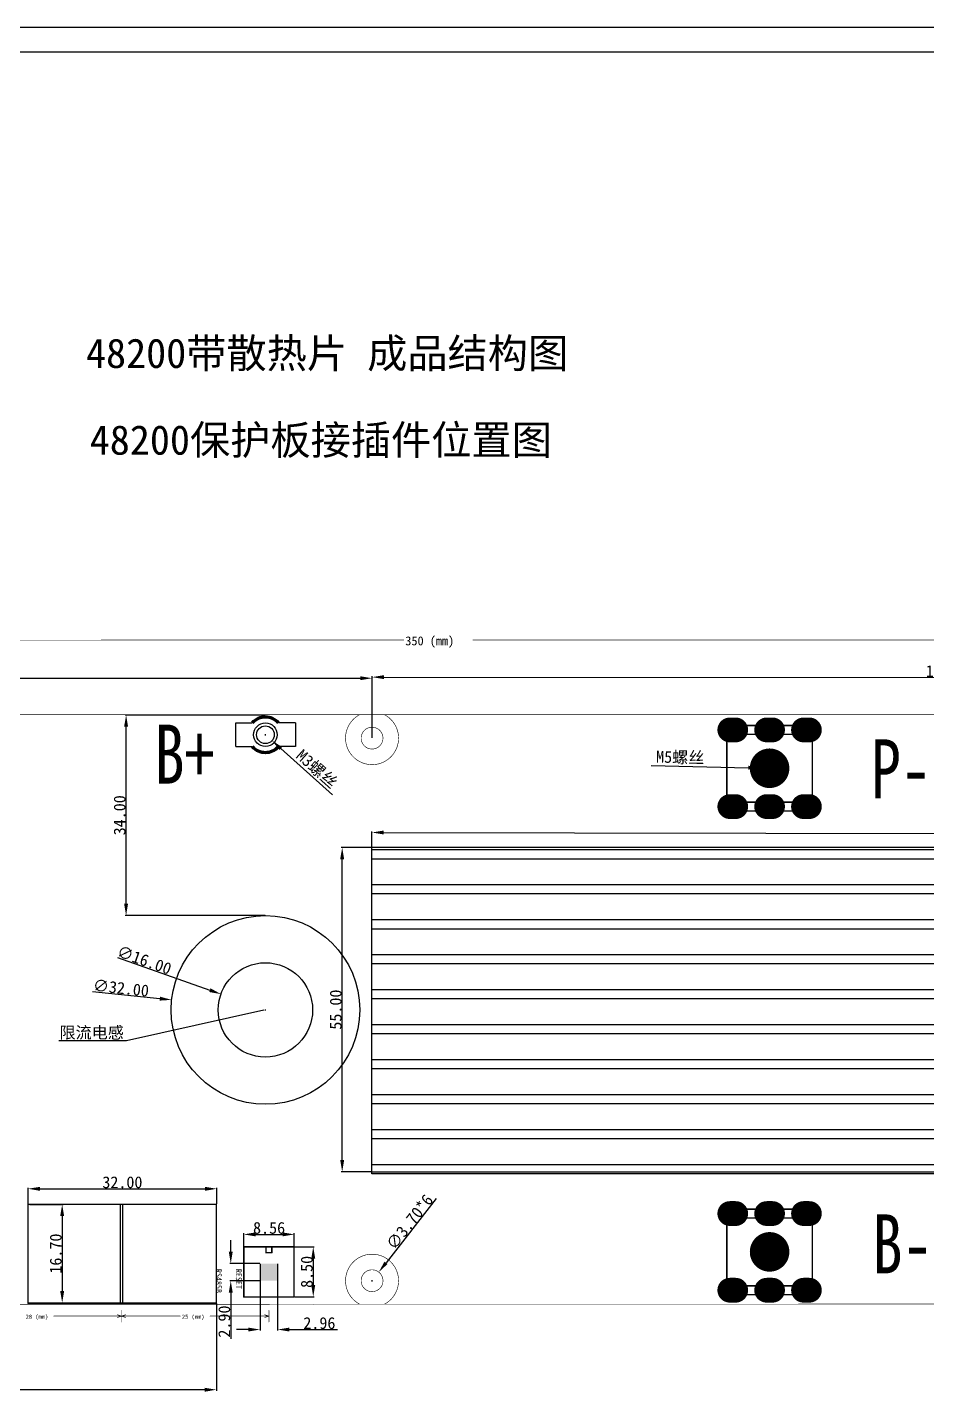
# Model space of a CAD drawing. Extents: x 146 to 716, y -182 to 207.
# Drawn here: x 356.3 to 508.9, y -24 to 207.4 of the extents above; entities that cross this region are included whole.
import ezdxf
from ezdxf import colors
from ezdxf.entities.mleader import LeaderData, LeaderLine
from ezdxf.math import Vec2, Vec3

# ---------------------------------------------------------------- set-up
doc = ezdxf.new("R2010")
doc.units = 0
doc.header["$MEASUREMENT"] = 0
doc.layers.get('0').update_dxf_attribs({"linetype": 'CONTINUOUS'})
doc.layers.get('Defpoints').update_dxf_attribs({"linetype": 'CONTINUOUS'})
for name, color, linetype in [('BOTTOMLAYER', 5, 'CONTINUOUS'), ('BOTTOMOVERLAY', 54, 'CONTINUOUS'), ('BOTTOMSOLDER', 6, 'CONTINUOUS'), ('KEEPOUTLAYER', 6, 'CONTINUOUS'), ('MULTILAYER', 9, 'CONTINUOUS'), ('TOPLAYER', 1, 'CONTINUOUS'), ('TOPOVERLAY', 2, 'CONTINUOUS'), ('TOPSOLDER', 216, 'CONTINUOUS')]:
    doc.layers.add(name, color=color, linetype=linetype)
doc.styles.add('W0$254', font='simplex', dxfattribs={"width": 0.75})
doc.dimstyles.get("Standard").update_dxf_attribs({"dimtxt": 0.18, "dimasz": 0.18, "dimexe": 0.18, "dimexo": 0.0625, "dimgap": 0.09, "dimtad": 0, "dimtih": 1, "dimtoh": 1, "dimdec": 4, "dimzin": 0, "dimdsep": 46, "dimtxsty": 'Standard', "dimcen": 0.09, "dimadec": 0, "dimazin": 0, "dimtfac": 1, "dimtdec": 4, "dimtofl": 0, "dimtmove": 0, "dimatfit": 0, "dimfxl": 1, "dimtolj": 1, "dimtzin": 0, "dimarcsym": 0})

# ---------------------------------------------------------------- blocks, each defined once
blk = doc.blocks.new('*D29')
at = {"color": 3, "linetype": 'Continuous', "lineweight": -2, "transparency": 16777216}
for p, q in [((356.78, 7.79), (362.45, 7.79)), ((362.27, 5.79), (362.27, -6.91)), ((356.78, -8.91), (362.45, -8.91))]:
    blk.add_line(p, q, dxfattribs=at)
at = {"color": 3, "linetype": 'Continuous', "transparency": 16777216}
for points in [[(361.93, 5.79), (362.6, 5.79), (362.27, 7.79)], [(361.93, -6.91), (362.6, -6.91), (362.27, -8.91)]]:
    blk.add_solid(points, dxfattribs=at)
at = {"layer": 'Defpoints', "color": 0, "linetype": 'Continuous', "transparency": 16777216}
for p in [(356.72, 7.79), (356.72, -8.91), (362.27, -8.91)]:
    blk.add_point(p, dxfattribs=at)
at = {"color": 3, "linetype": 'Continuous', "transparency": 16777216, "insert": (361.18, -0.56), "char_height": 2, "attachment_point": 5, "rotation": 90}
blk.add_mtext('\\A1;16.70', dxfattribs=at)
blk = doc.blocks.new('*D30')
at = {"color": 3, "linetype": 'Continuous', "lineweight": -2, "transparency": 16777216}
for p, q in [((356.48, 7.85), (356.48, 10.61)), ((358.48, 10.43), (386.48, 10.43)), ((388.48, 7.86), (388.48, 10.61))]:
    blk.add_line(p, q, dxfattribs=at)
at = {"color": 3, "linetype": 'Continuous', "transparency": 16777216}
for points in [[(358.48, 10.76), (358.48, 10.09), (356.48, 10.43)], [(386.48, 10.76), (386.48, 10.09), (388.48, 10.43)]]:
    blk.add_solid(points, dxfattribs=at)
at = {"layer": 'Defpoints', "color": 0, "linetype": 'Continuous', "transparency": 16777216}
for p in [(388.48, 10.43), (356.48, 7.79), (388.48, 7.8)]:
    blk.add_point(p, dxfattribs=at)
at = {"color": 3, "linetype": 'Continuous', "transparency": 16777216, "insert": (372.48, 11.52), "char_height": 2, "attachment_point": 5}
blk.add_mtext('\\A1;32.00', dxfattribs=at)
blk = doc.blocks.new('*D31')
at = {"color": 3, "linetype": 'Continuous', "lineweight": -2, "transparency": 16777216}
for p, q in [((401.7, 0.59), (405.03, 0.59)), ((404.85, -1.41), (404.85, -5.91)), ((401.7, -7.91), (405.03, -7.91))]:
    blk.add_line(p, q, dxfattribs=at)
at = {"color": 3, "linetype": 'Continuous', "transparency": 16777216}
for points in [[(404.52, -1.41), (405.18, -1.41), (404.85, 0.59)], [(404.52, -5.91), (405.18, -5.91), (404.85, -7.91)]]:
    blk.add_solid(points, dxfattribs=at)
at = {"layer": 'Defpoints', "color": 0, "linetype": 'Continuous', "transparency": 16777216}
for p in [(401.64, 0.59), (401.64, -7.91), (404.85, -7.91)]:
    blk.add_point(p, dxfattribs=at)
at = {"color": 3, "linetype": 'Continuous', "transparency": 16777216, "insert": (403.76, -3.66), "char_height": 2, "attachment_point": 5, "rotation": 90}
blk.add_mtext('\\A1;8.50', dxfattribs=at)
blk = doc.blocks.new('*D32')
at = {"color": 3, "linetype": 'Continuous', "lineweight": -2, "transparency": 16777216}
for p, q in [((393.07, 0.65), (393.07, 2.88)), ((395.07, 2.7), (399.64, 2.7)), ((401.64, 0.65), (401.64, 2.88))]:
    blk.add_line(p, q, dxfattribs=at)
at = {"color": 3, "linetype": 'Continuous', "transparency": 16777216}
for points in [[(395.07, 3.03), (395.07, 2.36), (393.07, 2.7)], [(399.64, 3.03), (399.64, 2.36), (401.64, 2.7)]]:
    blk.add_solid(points, dxfattribs=at)
at = {"layer": 'Defpoints', "color": 0, "linetype": 'Continuous', "transparency": 16777216}
for p in [(401.64, 2.7), (393.07, 0.59), (401.64, 0.59)]:
    blk.add_point(p, dxfattribs=at)
at = {"color": 3, "linetype": 'Continuous', "transparency": 16777216, "insert": (397.36, 3.79), "char_height": 2, "attachment_point": 5}
blk.add_mtext('\\A1;8.56', dxfattribs=at)
blk = doc.blocks.new('*D33')
at = {"color": 3, "linetype": 'Continuous', "lineweight": -2, "transparency": 16777216}
for p, q in [((395.84, -2.32), (395.84, -13.62)), ((398.8, -2.32), (398.8, -13.62)), ((393.84, -13.44), (391.84, -13.44)), ((400.8, -13.44), (408.98, -13.44))]:
    blk.add_line(p, q, dxfattribs=at)
at = {"color": 3, "linetype": 'Continuous', "transparency": 16777216}
for points in [[(393.84, -13.11), (393.84, -13.77), (395.84, -13.44)], [(400.8, -13.11), (400.8, -13.77), (398.8, -13.44)]]:
    blk.add_solid(points, dxfattribs=at)
at = {"layer": 'Defpoints', "color": 0, "linetype": 'Continuous', "transparency": 16777216}
for p in [(395.84, -2.26), (398.8, -2.26), (398.8, -13.44)]:
    blk.add_point(p, dxfattribs=at)
at = {"color": 3, "linetype": 'Continuous', "transparency": 16777216, "insert": (405.89, -12.35), "char_height": 2, "attachment_point": 5}
blk.add_mtext('\\A1;2.96', dxfattribs=at)
blk = doc.blocks.new('*D34')
at = {"color": 3, "linetype": 'Continuous', "lineweight": -2, "transparency": 16777216}
for p, q in [((390.86, -0.26), (390.86, 1.74)), ((395.78, -2.26), (390.68, -2.26)), ((395.78, -5.16), (390.68, -5.16)), ((390.86, -7.16), (390.86, -15.01))]:
    blk.add_line(p, q, dxfattribs=at)
at = {"color": 3, "linetype": 'Continuous', "transparency": 16777216}
for points in [[(390.53, -0.26), (391.19, -0.26), (390.86, -2.26)], [(390.53, -7.16), (391.19, -7.16), (390.86, -5.16)]]:
    blk.add_solid(points, dxfattribs=at)
at = {"layer": 'Defpoints', "color": 0, "linetype": 'Continuous', "transparency": 16777216}
for p in [(395.84, -2.26), (390.86, -5.16), (395.84, -5.16)]:
    blk.add_point(p, dxfattribs=at)
at = {"color": 3, "linetype": 'Continuous', "transparency": 16777216, "insert": (389.77, -12.08), "char_height": 2, "attachment_point": 5, "rotation": 90}
blk.add_mtext('\\A1;2.90', dxfattribs=at)
blk = doc.blocks.new('*D36')
at = {"color": 3, "linetype": 'Continuous', "lineweight": -2, "transparency": 16777216}
for p, q in [((268.82, 86.9), (268.82, 97.18)), ((414.82, 86.9), (414.82, 97.18)), ((270.82, 97), (412.82, 97))]:
    blk.add_line(p, q, dxfattribs=at)
at = {"color": 3, "linetype": 'Continuous', "transparency": 16777216}
for points in [[(270.82, 97.33), (270.82, 96.67), (268.82, 97)], [(412.82, 97.33), (412.82, 96.67), (414.82, 97)]]:
    blk.add_solid(points, dxfattribs=at)
at = {"layer": 'Defpoints', "color": 0, "linetype": 'Continuous', "transparency": 16777216}
for p in [(414.82, 97), (268.82, 86.84), (414.82, 86.84)]:
    blk.add_point(p, dxfattribs=at)
at = {"color": 3, "linetype": 'Continuous', "transparency": 16777216, "insert": (336, 98.09), "char_height": 2, "attachment_point": 5}
blk.add_mtext('\\A1;146.00', dxfattribs=at)
blk = doc.blocks.new('*D40')
at = {"color": 3, "linetype": 'Continuous', "lineweight": -2, "transparency": 16777216}
for p, q in [((264.85, -6.22), (264.85, -23.82)), ((388.42, -9.02), (388.42, -23.82)), ((386.42, -23.64), (266.85, -23.64))]:
    blk.add_line(p, q, dxfattribs=at)
at = {"color": 3, "linetype": 'Continuous', "transparency": 16777216}
for points in [[(266.85, -23.31), (266.85, -23.98), (264.85, -23.64)], [(386.42, -23.31), (386.42, -23.98), (388.42, -23.64)]]:
    blk.add_solid(points, dxfattribs=at)
at = {"layer": 'Defpoints', "color": 0, "linetype": 'Continuous', "transparency": 16777216}
for p in [(264.85, -6.16), (388.42, -8.95), (264.85, -23.64)]:
    blk.add_point(p, dxfattribs=at)
at = {"color": 3, "linetype": 'Continuous', "transparency": 16777216, "insert": (326.63, -22.55), "char_height": 2, "attachment_point": 5}
blk.add_mtext('\\A1;123.57', dxfattribs=at)
blk = doc.blocks.new('*D43')
at = {"color": 3, "linetype": 'Continuous', "lineweight": -2, "transparency": 16777216}
for p, q in [((425.71, 8.8), (417.19, -2.12)), ((414.73, -5.16), (414.91, -5.16)), ((414.82, -5.25), (414.82, -5.07))]:
    blk.add_line(p, q, dxfattribs=at)
at = {"color": 3, "linetype": 'Continuous', "transparency": 16777216}
blk.add_solid([(416.93, -1.92), (417.45, -2.33), (415.96, -3.7)], dxfattribs=at)
at = {"layer": 'Defpoints', "color": 0, "linetype": 'Continuous', "transparency": 16777216}
for p in [(415.96, -3.7), (413.69, -6.62)]:
    blk.add_point(p, dxfattribs=at)
at = {"color": 3, "linetype": 'Continuous', "transparency": 16777216, "insert": (421.2, 4.8), "char_height": 2, "attachment_point": 5, "rotation": 52.0596}
blk.add_mtext('\\A1;∅3.70*6', dxfattribs=at)
blk = doc.blocks.new('PCB_5_B_5')
at = {"layer": 'BOTTOMLAYER', "const_width": 4}
for points in [[(-6.5, 5.75), (-6.5, 6.75)], [(6.5, 5.75), (6.5, 6.75)], [(-6.5, -0.5), (-6.5, 0.5)], [(6.5, -0.5), (6.5, 0.5)], [(-6.5, -6.75), (-6.5, -5.75)], [(6.5, -6.75), (6.5, -5.75)]]:
    blk.add_lwpolyline(points, dxfattribs=at)
at = {"layer": 'BOTTOMLAYER'}
for points, const_width in [([(-7.5, 6.75, 1), (-5.5, 6.75, 1)], 2), ([(-7.5, 5.75, 1), (-5.5, 5.75, 1)], 2), ([(5.5, 6.75, 1), (7.5, 6.75, 1)], 2), ([(5.5, 5.75, 1), (7.5, 5.75, 1)], 2), ([(-7.5, 0.5, 1), (-5.5, 0.5, 1)], 2), ([(-1.63, 0, 1), (1.63, 0, 1)], 3.25), ([(5.5, 0.5, 1), (7.5, 0.5, 1)], 2), ([(-7.5, -0.5, 1), (-5.5, -0.5, 1)], 2), ([(5.5, -0.5, 1), (7.5, -0.5, 1)], 2), ([(-7.5, -5.75, 1), (-5.5, -5.75, 1)], 2), ([(5.5, -5.75, 1), (7.5, -5.75, 1)], 2), ([(-7.5, -6.75, 1), (-5.5, -6.75, 1)], 2), ([(5.5, -6.75, 1), (7.5, -6.75, 1)], 2)]:
    blk.add_lwpolyline(points, format="xyb", close=True, dxfattribs=dict(at, const_width=const_width))
at = {"layer": 'BOTTOMOVERLAY', "const_width": 0.25}
for points in [[(-7.25, 7.25), (7.25, 7.25)], [(-7.25, 7.25), (-7.25, -7.25)], [(-5.75, 7.25), (-5.75, -7.25)], [(5.75, 7.25), (5.75, -7.25)], [(7.25, 7.25), (7.25, -7.25)], [(-7.25, -7.25), (7.25, -7.25)]]:
    blk.add_lwpolyline(points, dxfattribs=at)
at = {"layer": 'BOTTOMOVERLAY', "const_width": 0.125}
for points in [[(-7.31, 7.25, 1), (-7.19, 7.25, 1)], [(-7.31, 7.25, 1), (-7.19, 7.25, 1)], [(-5.81, 7.25, 1), (-5.69, 7.25, 1)], [(5.69, 7.25, 1), (5.81, 7.25, 1)], [(7.19, 7.25, 1), (7.31, 7.25, 1)], [(7.19, 7.25, 1), (7.31, 7.25, 1)], [(-7.31, -7.25, 1), (-7.19, -7.25, 1)], [(-7.31, -7.25, 1), (-7.19, -7.25, 1)], [(-5.81, -7.25, 1), (-5.69, -7.25, 1)], [(5.69, -7.25, 1), (5.81, -7.25, 1)], [(7.19, -7.25, 1), (7.31, -7.25, 1)], [(7.19, -7.25, 1), (7.31, -7.25, 1)]]:
    blk.add_lwpolyline(points, format="xyb", close=True, dxfattribs=at)
at = {"layer": 'BOTTOMSOLDER', "const_width": 4.2}
for points in [[(-6.5, 5.75), (-6.5, 6.75)], [(6.5, 5.75), (6.5, 6.75)], [(-6.5, -0.5), (-6.5, 0.5)], [(6.5, -0.5), (6.5, 0.5)], [(-6.5, -6.75), (-6.5, -5.75)], [(6.5, -6.75), (6.5, -5.75)]]:
    blk.add_lwpolyline(points, dxfattribs=at)
at = {"layer": 'BOTTOMSOLDER'}
for points, const_width in [([(-7.55, 6.75, 1), (-5.45, 6.75, 1)], 2.1), ([(-7.55, 5.75, 1), (-5.45, 5.75, 1)], 2.1), ([(5.45, 6.75, 1), (7.55, 6.75, 1)], 2.1), ([(5.45, 5.75, 1), (7.55, 5.75, 1)], 2.1), ([(-7.55, 0.5, 1), (-5.45, 0.5, 1)], 2.1), ([(-1.68, 0, 1), (1.68, 0, 1)], 3.35), ([(5.45, 0.5, 1), (7.55, 0.5, 1)], 2.1), ([(-7.55, -0.5, 1), (-5.45, -0.5, 1)], 2.1), ([(5.45, -0.5, 1), (7.55, -0.5, 1)], 2.1), ([(-7.55, -5.75, 1), (-5.45, -5.75, 1)], 2.1), ([(5.45, -5.75, 1), (7.55, -5.75, 1)], 2.1), ([(-7.55, -6.75, 1), (-5.45, -6.75, 1)], 2.1), ([(5.45, -6.75, 1), (7.55, -6.75, 1)], 2.1)]:
    blk.add_lwpolyline(points, format="xyb", close=True, dxfattribs=dict(at, const_width=const_width))
at = {"layer": 'MULTILAYER', "const_width": 4}
for points in [[(-6.5, 5.75), (-6.5, 6.75)], [(6.5, 5.75), (6.5, 6.75)], [(-6.5, -0.5), (-6.5, 0.5)], [(6.5, -0.5), (6.5, 0.5)], [(-6.5, -6.75), (-6.5, -5.75)], [(6.5, -6.75), (6.5, -5.75)]]:
    blk.add_lwpolyline(points, dxfattribs=at)
at = {"layer": 'MULTILAYER'}
for points, const_width in [([(-7.5, 6.75, 1), (-5.5, 6.75, 1)], 2), ([(-7.5, 5.75, 1), (-5.5, 5.75, 1)], 2), ([(5.5, 6.75, 1), (7.5, 6.75, 1)], 2), ([(5.5, 5.75, 1), (7.5, 5.75, 1)], 2), ([(-7.5, 0.5, 1), (-5.5, 0.5, 1)], 2), ([(-1.63, 0, 1), (1.63, 0, 1)], 3.25), ([(5.5, 0.5, 1), (7.5, 0.5, 1)], 2), ([(-7.5, -0.5, 1), (-5.5, -0.5, 1)], 2), ([(5.5, -0.5, 1), (7.5, -0.5, 1)], 2), ([(-7.5, -5.75, 1), (-5.5, -5.75, 1)], 2), ([(5.5, -5.75, 1), (7.5, -5.75, 1)], 2), ([(-7.5, -6.75, 1), (-5.5, -6.75, 1)], 2), ([(5.5, -6.75, 1), (7.5, -6.75, 1)], 2)]:
    blk.add_lwpolyline(points, format="xyb", close=True, dxfattribs=dict(at, const_width=const_width))
at = {"layer": 'TOPLAYER', "const_width": 4}
for points in [[(-6.5, 5.75), (-6.5, 6.75)], [(6.5, 5.75), (6.5, 6.75)], [(-6.5, -0.5), (-6.5, 0.5)], [(6.5, -0.5), (6.5, 0.5)], [(-6.5, -6.75), (-6.5, -5.75)], [(6.5, -6.75), (6.5, -5.75)]]:
    blk.add_lwpolyline(points, dxfattribs=at)
at = {"layer": 'TOPLAYER'}
for points, const_width in [([(-7.5, 6.75, 1), (-5.5, 6.75, 1)], 2), ([(-7.5, 5.75, 1), (-5.5, 5.75, 1)], 2), ([(5.5, 6.75, 1), (7.5, 6.75, 1)], 2), ([(5.5, 5.75, 1), (7.5, 5.75, 1)], 2), ([(-7.5, 0.5, 1), (-5.5, 0.5, 1)], 2), ([(-1.63, 0, 1), (1.63, 0, 1)], 3.25), ([(5.5, 0.5, 1), (7.5, 0.5, 1)], 2), ([(-7.5, -0.5, 1), (-5.5, -0.5, 1)], 2), ([(5.5, -0.5, 1), (7.5, -0.5, 1)], 2), ([(-7.5, -5.75, 1), (-5.5, -5.75, 1)], 2), ([(5.5, -5.75, 1), (7.5, -5.75, 1)], 2), ([(-7.5, -6.75, 1), (-5.5, -6.75, 1)], 2), ([(5.5, -6.75, 1), (7.5, -6.75, 1)], 2)]:
    blk.add_lwpolyline(points, format="xyb", close=True, dxfattribs=dict(at, const_width=const_width))
at = {"layer": 'TOPSOLDER', "const_width": 4.2}
for points in [[(-6.5, 5.75), (-6.5, 6.75)], [(6.5, 5.75), (6.5, 6.75)], [(-6.5, -0.5), (-6.5, 0.5)], [(6.5, -0.5), (6.5, 0.5)], [(-6.5, -6.75), (-6.5, -5.75)], [(6.5, -6.75), (6.5, -5.75)]]:
    blk.add_lwpolyline(points, dxfattribs=at)
at = {"layer": 'TOPSOLDER'}
for points, const_width in [([(-7.55, 6.75, 1), (-5.45, 6.75, 1)], 2.1), ([(-7.55, 5.75, 1), (-5.45, 5.75, 1)], 2.1), ([(5.45, 6.75, 1), (7.55, 6.75, 1)], 2.1), ([(5.45, 5.75, 1), (7.55, 5.75, 1)], 2.1), ([(-7.55, 0.5, 1), (-5.45, 0.5, 1)], 2.1), ([(-1.68, 0, 1), (1.68, 0, 1)], 3.35), ([(5.45, 0.5, 1), (7.55, 0.5, 1)], 2.1), ([(-7.55, -0.5, 1), (-5.45, -0.5, 1)], 2.1), ([(5.45, -0.5, 1), (7.55, -0.5, 1)], 2.1), ([(-7.55, -5.75, 1), (-5.45, -5.75, 1)], 2.1), ([(5.45, -5.75, 1), (7.55, -5.75, 1)], 2.1), ([(-7.55, -6.75, 1), (-5.45, -6.75, 1)], 2.1), ([(5.45, -6.75, 1), (7.55, -6.75, 1)], 2.1)]:
    blk.add_lwpolyline(points, format="xyb", close=True, dxfattribs=dict(at, const_width=const_width))
blk = doc.blocks.new('*D48')
at = {"color": 3, "linetype": 'Continuous', "lineweight": -2, "transparency": 16777216}
for p, q in [((396.65, 87.42), (396.83, 87.42)), ((396.74, 87.33), (396.74, 87.51)), ((408.11, 77.25), (399.35, 85.08))]:
    blk.add_line(p, q, dxfattribs=at)
at = {"color": 3, "linetype": 'Continuous', "lineweight": 30, "transparency": 16777216}
blk.add_solid([(399.57, 85.33), (399.13, 84.84), (397.86, 86.42)], dxfattribs=at)
at = {"layer": 'Defpoints', "color": 0, "linetype": 'Continuous', "lineweight": 30, "transparency": 16777216}
for p in [(395.62, 88.42), (397.86, 86.42)]:
    blk.add_point(p, dxfattribs=at)
at = {"color": 3, "linetype": 'Continuous', "transparency": 16777216, "insert": (405.41, 81.55), "char_height": 2, "width": 9.7076, "attachment_point": 5, "rotation": 318.1897}
blk.add_mtext('\\A1;M3{\\fSimSun|b0|i0|c134|p2;螺丝}', dxfattribs=at)
blk = doc.blocks.new('*D50')
at = {"color": 3, "linetype": 'Continuous', "lineweight": -2, "transparency": 16777216}
for p, q in [((462.18, 82.2), (478.65, 81.83)), ((482.06, 81.75), (482.24, 81.75)), ((482.15, 81.66), (482.15, 81.84))]:
    blk.add_line(p, q, dxfattribs=at)
at = {"color": 3, "linetype": 'Continuous', "lineweight": 30, "transparency": 16777216}
blk.add_solid([(478.66, 82.16), (478.64, 81.5), (480.65, 81.79)], dxfattribs=at)
at = {"layer": 'Defpoints', "color": 0, "linetype": 'Continuous', "lineweight": 30, "transparency": 16777216}
for p in [(480.65, 81.79), (483.65, 81.72)]:
    blk.add_point(p, dxfattribs=at)
at = {"color": 3, "linetype": 'Continuous', "transparency": 16777216, "insert": (467.09, 83.5), "char_height": 2, "width": 10.2136, "attachment_point": 5, "rotation": 358.7028}
blk.add_mtext('\\A1;M5{\\fSimSun|b0|i0|c134|p2;螺丝}', dxfattribs=at)
blk = doc.blocks.new('*U58')
at = {"linetype": 'Continuous'}
for p, q in [((-101.04, 0.8), (98.96, 0.8)), ((98.96, -0.8), (-101.04, -0.8))]:
    blk.add_line(p, q, dxfattribs=at)
blk = doc.blocks.new('*U59')
at = {"color": 0, "linetype": 'ByBlock', "lineweight": -2, "transparency": 16777216}
for p in [(0, 53.4), (0, 47.47), (0, 41.53), (0, 35.6), (0, 29.67), (0, 23.73), (0, 17.8), (0, 11.87), (0, 5.93), (0, 0)]:
    blk.add_blockref('*U58', p, dxfattribs=at)
blk = doc.blocks.new('*D65')
at = {"color": 3, "linetype": 'Continuous', "lineweight": -2, "transparency": 16777216}
for p, q in [((414.82, 86.9), (414.83, 97.36)), ((416.83, 97.18), (608.83, 97.02)), ((610.82, 86.74), (610.83, 97.2))]:
    blk.add_line(p, q, dxfattribs=at)
at = {"color": 3, "linetype": 'Continuous', "lineweight": 30, "transparency": 16777216}
for points in [[(416.83, 97.51), (416.83, 96.85), (414.83, 97.18)], [(608.83, 97.35), (608.83, 96.69), (610.83, 97.02)]]:
    blk.add_solid(points, dxfattribs=at)
at = {"layer": 'Defpoints', "color": 0, "linetype": 'Continuous', "lineweight": 30, "transparency": 16777216}
for p in [(610.83, 97.02), (414.82, 86.84), (610.82, 86.68)]:
    blk.add_point(p, dxfattribs=at)
at = {"color": 3, "linetype": 'Continuous', "lineweight": 30, "transparency": 16777216, "insert": (512.83, 98.19), "char_height": 2, "attachment_point": 5, "rotation": 359.9519}
blk.add_mtext('\\A1;196.00', dxfattribs=at)
blk = doc.blocks.new('*D72')
at = {"color": 3, "linetype": 'Continuous', "lineweight": -2, "transparency": 16777216}
for p, q in [((414.78, 68.38), (414.79, 71.02)), ((416.79, 70.84), (612.79, 70.48)), ((614.78, 68.01), (614.79, 70.66))]:
    blk.add_line(p, q, dxfattribs=at)
at = {"color": 3, "linetype": 'Continuous', "lineweight": 30, "transparency": 16777216}
for points in [[(416.79, 71.17), (416.79, 70.51), (414.79, 70.84)], [(612.79, 70.81), (612.79, 70.15), (614.79, 70.48)]]:
    blk.add_solid(points, dxfattribs=at)
at = {"layer": 'Defpoints', "color": 0, "linetype": 'Continuous', "lineweight": 30, "transparency": 16777216}
for p in [(614.79, 70.48), (414.78, 68.31), (614.78, 67.95)]:
    blk.add_point(p, dxfattribs=at)
at = {"color": 3, "linetype": 'Continuous', "lineweight": 30, "transparency": 16777216, "insert": (514.79, 71.75), "char_height": 2, "attachment_point": 5, "rotation": 359.8945}
blk.add_mtext('\\A1;200.00', dxfattribs=at)
blk = doc.blocks.new('*D73')
at = {"color": 3, "linetype": 'Continuous', "lineweight": -2, "transparency": 16777216}
for p, q in [((414.72, 68.31), (409.58, 68.31)), ((409.76, 15.31), (409.76, 66.31)), ((414.72, 13.31), (409.58, 13.31))]:
    blk.add_line(p, q, dxfattribs=at)
at = {"color": 3, "linetype": 'Continuous', "lineweight": 30, "transparency": 16777216}
for points in [[(409.42, 66.31), (410.09, 66.31), (409.76, 68.31)], [(409.42, 15.31), (410.09, 15.31), (409.76, 13.31)]]:
    blk.add_solid(points, dxfattribs=at)
at = {"layer": 'Defpoints', "color": 0, "linetype": 'Continuous', "lineweight": 30, "transparency": 16777216}
for p in [(409.76, 68.31), (414.78, 68.31), (414.78, 13.31)]:
    blk.add_point(p, dxfattribs=at)
at = {"color": 3, "linetype": 'Continuous', "lineweight": 30, "transparency": 16777216, "insert": (408.67, 40.81), "char_height": 2, "attachment_point": 5, "rotation": 90}
blk.add_mtext('\\A1;55.00', dxfattribs=at)
blk = doc.blocks.new('*D62')
at = {"color": 3, "linetype": 'Continuous', "lineweight": -2, "transparency": 16777216}
for p, q in [((396.68, 90.76), (372.93, 90.76)), ((373.11, 58.76), (373.11, 88.76)), ((396.68, 56.76), (372.93, 56.76))]:
    blk.add_line(p, q, dxfattribs=at)
at = {"color": 3, "linetype": 'Continuous', "lineweight": 30, "transparency": 16777216}
for points in [[(372.77, 88.76), (373.44, 88.76), (373.11, 90.76)], [(372.77, 58.76), (373.44, 58.76), (373.11, 56.76)]]:
    blk.add_solid(points, dxfattribs=at)
at = {"layer": 'Defpoints', "color": 0, "linetype": 'Continuous', "lineweight": 30, "transparency": 16777216}
for p in [(373.11, 90.76), (396.74, 90.76), (396.74, 56.76)]:
    blk.add_point(p, dxfattribs=at)
at = {"color": 3, "linetype": 'Continuous', "lineweight": 30, "transparency": 16777216, "insert": (372.02, 73.76), "char_height": 2, "attachment_point": 5, "rotation": 90}
blk.add_mtext('\\A1;34.00', dxfattribs=at)
blk = doc.blocks.new('*D63')
at = {"color": 3, "linetype": 'Continuous', "lineweight": -2, "transparency": 16777216}
for p, q in [((371.66, 49.67), (387.32, 44.1)), ((396.65, 40.76), (396.83, 40.76)), ((396.74, 40.67), (396.74, 40.85))]:
    blk.add_line(p, q, dxfattribs=at)
at = {"color": 3, "linetype": 'Continuous', "lineweight": 30, "transparency": 16777216}
blk.add_solid([(387.43, 44.42), (387.21, 43.79), (389.2, 43.44)], dxfattribs=at)
at = {"layer": 'Defpoints', "color": 0, "linetype": 'Continuous', "lineweight": 30, "transparency": 16777216}
for p in [(389.2, 43.44), (404.28, 38.08)]:
    blk.add_point(p, dxfattribs=at)
at = {"color": 3, "linetype": 'Continuous', "lineweight": 30, "transparency": 16777216, "insert": (376.19, 49.21), "char_height": 2, "attachment_point": 5, "rotation": 340.4412}
blk.add_mtext('\\A1;∅16.00', dxfattribs=at)
blk = doc.blocks.new('*D64')
at = {"color": 3, "linetype": 'Continuous', "lineweight": -2, "transparency": 16777216}
for p, q in [((367.39, 43.89), (378.84, 42.67)), ((396.65, 40.76), (396.83, 40.76)), ((396.74, 40.67), (396.74, 40.85))]:
    blk.add_line(p, q, dxfattribs=at)
at = {"color": 3, "linetype": 'Continuous', "lineweight": 30, "transparency": 16777216}
blk.add_solid([(378.88, 43), (378.81, 42.34), (380.83, 42.46)], dxfattribs=at)
at = {"layer": 'Defpoints', "color": 0, "linetype": 'Continuous', "lineweight": 30, "transparency": 16777216}
for p in [(380.83, 42.46), (412.65, 39.06)]:
    blk.add_point(p, dxfattribs=at)
at = {"color": 3, "linetype": 'Continuous', "lineweight": 30, "transparency": 16777216, "insert": (372.24, 44.47), "char_height": 2, "attachment_point": 5, "rotation": 353.9028}
blk.add_mtext('\\A1;∅32.00', dxfattribs=at)

msp = doc.modelspace()

# ---------------------------------------------------------------- hatches: boundary and pattern name
at = {"linetype": 'Continuous', "lineweight": 30}
h = msp.add_hatch(color=256, dxfattribs=at)
h.dxf.hatch_style = 1
edge = h.paths.add_edge_path()
edge.add_line((435.82439, 14.54533), (564.82439, 14.54533))
edge = h.paths.add_edge_path()
edge.add_line((564.82439, 12.94533), (435.82439, 12.94533))
edge = h.paths.add_edge_path()
edge.add_line((435.82439, 20.47866), (564.82439, 20.47866))
edge = h.paths.add_edge_path()
edge.add_line((564.82439, 18.87866), (435.82439, 18.87866))
edge = h.paths.add_edge_path()
edge.add_line((435.82439, 26.412), (564.82439, 26.412))
edge = h.paths.add_edge_path()
edge.add_line((564.82439, 24.812), (435.82439, 24.812))
edge = h.paths.add_edge_path()
edge.add_line((435.82439, 32.34533), (564.82439, 32.34533))
edge = h.paths.add_edge_path()
edge.add_line((564.82439, 30.74533), (435.82439, 30.74533))
edge = h.paths.add_edge_path()
edge.add_line((435.82439, 38.27866), (564.82439, 38.27866))
edge = h.paths.add_edge_path()
edge.add_line((564.82439, 36.67866), (435.82439, 36.67866))
edge = h.paths.add_edge_path()
edge.add_line((435.82439, 44.212), (564.82439, 44.212))
edge = h.paths.add_edge_path()
edge.add_line((564.82439, 42.612), (435.82439, 42.612))
edge = h.paths.add_edge_path()
edge.add_line((435.82439, 50.14533), (564.82439, 50.14533))
edge = h.paths.add_edge_path()
edge.add_line((564.82439, 48.54533), (435.82439, 48.54533))
edge = h.paths.add_edge_path()
edge.add_line((435.82439, 56.07866), (564.82439, 56.07866))
edge = h.paths.add_edge_path()
edge.add_line((564.82439, 54.47866), (435.82439, 54.47866))
edge = h.paths.add_edge_path()
edge.add_line((435.82439, 62.012), (564.82439, 62.012))
edge = h.paths.add_edge_path()
edge.add_line((564.82439, 60.412), (435.82439, 60.412))
edge = h.paths.add_edge_path()
edge.add_line((435.82439, 67.94533), (564.82439, 67.94533))
edge = h.paths.add_edge_path()
edge.add_line((564.82439, 66.34533), (435.82439, 66.34533))
h.paths.add_polyline_path([(614.78402, 13.31372), (564.82439, 13.31372)])
edge = h.paths.add_edge_path()
edge.add_line((614.78402, 68.31372), (614.78402, 13.31372))
edge.add_line((614.78402, 68.31372), (614.78402, 13.31372))
edge = h.paths.add_edge_path()
edge.add_line((564.82439, 68.31372), (614.78402, 68.31372))
edge.add_line((564.82439, 68.31372), (614.78402, 68.31372))
h.paths.add_polyline_path([(564.82439, 62.012), (614.78107, 62.012)], flags=17)
edge = h.paths.add_edge_path()
edge.add_line((564.82439, 14.54533), (614.78402, 14.54533))
edge.add_line((564.82439, 50.14533), (614.78402, 50.14533))
edge.add_line((564.82439, 54.47866), (614.78402, 54.47866))
edge.add_line((564.82439, 56.07866), (614.78402, 56.07866))
edge.add_line((564.82439, 62.012), (614.78107, 62.012))
edge.add_line((564.82439, 60.412), (614.78031, 60.412))
h.paths.add_polyline_path([(520.49106, 69.39193), (530.15772, 69.39193), (530.15772, 72.39193), (520.49106, 72.39193)], flags=9)

# ---------------------------------------------------------------- linework, layer by layer
at = {"linetype": 'Continuous'}
for p, q in [((145.92121, 207.3682), (710.81429, 207.3682)), ((150.01291, 203.22198), (710.81016, 203.22198)), ((372.51939, 7.79111), (372.51939, 7.79111))]:
    msp.add_line(p, q, dxfattribs=at)
at = {"linetype": 'Continuous', "lineweight": 30}
for p, q in [((614.78105, 68.31372), (414.78105, 68.31372)), ((414.78105, 12.94533), (414.78105, 68.31372)), ((614.78105, 68.31372), (435.82439, 68.31372)), ((414.78105, 13.31372), (614.7582, 13.31372)), ((435.82439, 12.94533), (414.78105, 12.94533))]:
    msp.add_line(p, q, dxfattribs=at)
at = {"linetype": 'Continuous'}
for radius in [2, 1.5]:
    msp.add_circle((396.74052, 87.41826), radius, dxfattribs=at)
at = {"linetype": 'Continuous', "lineweight": 30}
for radius in [16, 8]:
    msp.add_circle((396.74052, 40.75699), radius, dxfattribs=at)
at = {"layer": 'BOTTOMOVERLAY', "linetype": 'Continuous', "lineweight": 30}
for p, q in [((391.74052, 85.41826), (391.74052, 89.41826)), ((391.74052, 89.41826), (394.50446, 89.41826)), ((401.83052, 89.41826), (398.97659, 89.41826)), ((401.86552, 89.41826), (401.86552, 85.41826)), ((391.74052, 85.41826), (394.50446, 85.41826)), ((401.86552, 85.41826), (398.97659, 85.41826))]:
    msp.add_line(p, q, dxfattribs=at)
at = {"layer": 'BOTTOMOVERLAY', "const_width": 0.05}
for points in [[(370.79939, 90.84111, 1), (370.84939, 90.84111, 1)], [(404.79939, 90.84111, 1), (404.84939, 90.84111, 1)], [(385.79939, -9.15889, 1), (385.84939, -9.15889, 1)], [(404.79939, -9.15889, 1), (404.84939, -9.15889, 1)]]:
    msp.add_lwpolyline(points, format="xyb", close=True, dxfattribs=at)
at = {"layer": 'BOTTOMOVERLAY', "linetype": 'Continuous', "lineweight": 100}
for start, end in [(41.8103149, 138.1896851), (221.8103149, 318.1896851)]:
    msp.add_arc((396.74052, 87.41826), 3, start, end, dxfattribs=at)
at = {"layer": 'KEEPOUTLAYER', "const_width": 0.1}
for points in [[(264.97821, 103.40159), (420.18483, 103.48564)], [(431.92949, 103.48468), (614.92184, 103.48468)], [(267.82439, 90.84111), (611.79317, 90.80342)], [(267.82439, -9.15889), (611.74909, -9.10889)], [(360.83603, -11.15889), (372.32439, -11.15889)], [(371.62439, -10.92556), (372.32439, -11.15889)], [(371.62439, -11.39222), (372.32439, -11.15889)], [(372.32439, -12.15889), (372.32439, -10.15889)], [(372.32439, -12.15889), (372.32439, -10.15889)], [(372.32439, -11.15889), (373.02439, -10.92556)], [(372.32439, -11.15889), (373.02439, -11.39222)], [(372.32439, -11.15889), (382.31275, -11.15889)], [(387.33603, -11.15889), (397.32439, -11.15889)], [(396.62439, -10.92556), (397.32439, -11.15889)], [(396.62439, -11.39222), (397.32439, -11.15889)], [(397.32439, -12.15889), (397.32439, -10.15889)]]:
    msp.add_lwpolyline(points, dxfattribs=at)
at = {"layer": 'KEEPOUTLAYER'}
for points, const_width in [([(420.18483, 103.48564, 1), (420.23482, 103.48564, 1)], 0.05), ([(431.91129, 103.48564, 1), (431.96129, 103.48564, 1)], 0.05), ([(412.70764, 90.82541, 1), (412.75763, 90.82541, 1)], 0.05), ([(416.89114, 90.82541, 1), (416.94114, 90.82541, 1)], 0.05), ([(416.67439, 86.84111, 1), (412.97439, 86.84111, 1)], 0.1), ([(412.94939, 86.84111, 1), (412.99939, 86.84111, 1)], 0.05), ([(416.64939, 86.84111, 1), (416.69939, 86.84111, 1)], 0.05), ([(416.67439, -5.15889, 1), (412.97439, -5.15889, 1)], 0.1), ([(412.94939, -5.15889, 1), (412.99939, -5.15889, 1)], 0.05), ([(416.64939, -5.15889, 1), (416.69939, -5.15889, 1)], 0.05), ([(412.70764, -9.14318, 1), (412.75763, -9.14318, 1)], 0.05), ([(416.89114, -9.14318, 1), (416.94114, -9.14318, 1)], 0.05), ([(360.81103, -11.15889, 1), (360.86103, -11.15889, 1)], 0.05), ([(371.59939, -10.92556, 1), (371.64939, -10.92556, 1)], 0.05), ([(371.59939, -11.39222, 1), (371.64939, -11.39222, 1)], 0.05), ([(372.29939, -10.15889, 1), (372.34939, -10.15889, 1)], 0.05), ([(372.29939, -10.15889, 1), (372.34939, -10.15889, 1)], 0.05), ([(372.29939, -11.15889, 1), (372.34939, -11.15889, 1)], 0.05), ([(372.29939, -11.15889, 1), (372.34939, -11.15889, 1)], 0.05), ([(372.29939, -11.15889, 1), (372.34939, -11.15889, 1)], 0.05), ([(372.29939, -11.15889, 1), (372.34939, -11.15889, 1)], 0.05), ([(372.29939, -11.15889, 1), (372.34939, -11.15889, 1)], 0.05), ([(372.29939, -11.15889, 1), (372.34939, -11.15889, 1)], 0.05), ([(372.99939, -10.92556, 1), (373.04939, -10.92556, 1)], 0.05), ([(372.99939, -11.39222, 1), (373.04939, -11.39222, 1)], 0.05), ([(382.28775, -11.15889, 1), (382.33775, -11.15889, 1)], 0.05), ([(387.31103, -11.15889, 1), (387.36103, -11.15889, 1)], 0.05), ([(396.59939, -10.92556, 1), (396.64939, -10.92556, 1)], 0.05), ([(396.59939, -11.39222, 1), (396.64939, -11.39222, 1)], 0.05), ([(397.29939, -10.15889, 1), (397.34939, -10.15889, 1)], 0.05), ([(397.29939, -11.15889, 1), (397.34939, -11.15889, 1)], 0.05), ([(397.29939, -11.15889, 1), (397.34939, -11.15889, 1)], 0.05), ([(397.29939, -11.15889, 1), (397.34939, -11.15889, 1)], 0.05), ([(372.29939, -12.15889, 1), (372.34939, -12.15889, 1)], 0.05), ([(372.29939, -12.15889, 1), (372.34939, -12.15889, 1)], 0.05), ([(397.29939, -12.15889, 1), (397.34939, -12.15889, 1)], 0.05)]:
    msp.add_lwpolyline(points, format="xyb", close=True, dxfattribs=dict(at, const_width=const_width))
at = {"layer": 'KEEPOUTLAYER', "const_width": 0.1}
for points in [[(416.91614, 90.82541, -4.056066154), (412.73264, 90.82541)], [(412.73264, -9.14318, -4.056066154), (416.91614, -9.14318)]]:
    msp.add_lwpolyline(points, format="xyb", dxfattribs=at)
at = {"layer": 'TOPOVERLAY'}
for points, const_width in [([(404.79939, 90.84111, 1), (404.84939, 90.84111, 1)], 0.05), ([(412.70764, 90.82541, 1), (412.75763, 90.82541, 1)], 0.05), ([(416.93284, 90.80323, 1), (416.98284, 90.80323, 1)], 0.05), ([(356.41689, 7.79087, 1), (356.54189, 7.79087, 1)], 0.125), ([(388.35686, 7.7963, 1), (388.48186, 7.7963, 1)], 0.125), ([(396.76189, 0.59111, 1), (396.88689, 0.59111, 1)], 0.125), ([(397.76189, 0.59111, 1), (397.88689, 0.59111, 1)], 0.125), ([(401.51189, 0.59111, 1), (401.63689, 0.59111, 1)], 0.125), ([(401.51189, 0.59111, 1), (401.63689, 0.59111, 1)], 0.125), ([(396.76189, -0.40889, 1), (396.88689, -0.40889, 1)], 0.125), ([(396.76189, -0.40889, 1), (396.88689, -0.40889, 1)], 0.125), ([(397.76189, -0.40889, 1), (397.88689, -0.40889, 1)], 0.125), ([(397.76189, -0.40889, 1), (397.88689, -0.40889, 1)], 0.125), ([(356.41689, -8.95913, 1), (356.54189, -8.95913, 1)], 0.125), ([(356.65689, -8.95889, 1), (356.78189, -8.95889, 1)], 0.125), ([(356.65689, -8.95889, 1), (356.78189, -8.95889, 1)], 0.125), ([(372.05689, -8.95889, 1), (372.18189, -8.95889, 1)], 0.125), ([(372.05689, -8.95889, 1), (372.18189, -8.95889, 1)], 0.125), ([(372.45689, -8.95889, 1), (372.58189, -8.95889, 1)], 0.125), ([(372.45689, -8.95889, 1), (372.58189, -8.95889, 1)], 0.125), ([(388.35686, -8.9537, 1), (388.48186, -8.9537, 1)], 0.125), ([(388.35686, -8.9537, 1), (388.48186, -8.9537, 1)], 0.125), ([(393.01189, -7.90889, 1), (393.13689, -7.90889, 1)], 0.125), ([(393.01189, -7.90889, 1), (393.13689, -7.90889, 1)], 0.125), ([(401.51189, -7.90889, 1), (401.63689, -7.90889, 1)], 0.125), ([(401.51189, -7.90889, 1), (401.63689, -7.90889, 1)], 0.125), ([(412.70764, -9.14318, 1), (412.75763, -9.14318, 1)], 0.05), ([(416.89114, -9.14318, 1), (416.94114, -9.14318, 1)], 0.05)]:
    msp.add_lwpolyline(points, format="xyb", close=True, dxfattribs=dict(at, const_width=const_width))
at = {"layer": 'TOPOVERLAY', "const_width": 0.1}
for points in [[(416.95784, 90.80323, -4.010762159), (412.73264, 90.82541)], [(412.73264, -9.14318, -4.056066154), (416.91614, -9.14318)]]:
    msp.add_lwpolyline(points, format="xyb", dxfattribs=at)
at = {"layer": 'TOPOVERLAY', "const_width": 0.25}
for points in [[(356.47939, 7.79087), (388.24186, 7.79606)], [(356.47939, -8.95913), (356.47939, 7.79087)], [(372.11939, -8.95889), (372.11939, 7.79111)], [(372.51939, 7.79111), (388.41936, 7.7963)], [(372.51939, -8.95889), (372.51939, 7.79111)], [(388.41936, -8.9537), (388.41936, 7.7963)], [(393.07439, 0.59111), (401.57439, 0.59111)], [(393.07439, -7.90889), (393.07439, 0.59111)], [(396.82439, -0.40889), (396.82439, 0.59111)], [(397.82439, -0.40889), (397.82439, 0.59111)], [(401.57439, -7.90889), (401.57439, 0.59111)], [(396.82439, -0.40889), (397.82439, -0.40889)], [(356.47939, -8.95913), (372.58189, -8.95889)], [(372.58189, -8.95889), (388.41936, -8.9537)], [(393.07439, -7.90889), (401.57439, -7.90889)]]:
    msp.add_lwpolyline(points, dxfattribs=at)
at = {"layer": 'TOPOVERLAY'}
msp.add_solid([(395.84344, -2.25887), (395.84344, -5.15887), (398.80344, -2.25887), (398.80344, -5.15887)], dxfattribs=at)

# ---------------------------------------------------------------- block references
at = {"rotation": 90}
for p in [(482.25191, 81.73152), (482.25191, -0.26848)]:
    msp.add_blockref('PCB_5_B_5', p, dxfattribs=at)
at = {"linetype": 'Continuous'}
msp.add_blockref('*U59', (515.82439, 13.74533), dxfattribs=at)

# ---------------------------------------------------------------- texts
at = {"lineweight": 0, "char_height": 5, "attachment_point": 1}
for s, insert, width in [('48200{\\fSimSun|b0|i0|c134|p2;带散热片} {\\fSimSun|b0|i0|c134|p2;成品结构图}', (366.30441, 154.60459), 141.956454), ('48200{\\fSimSun|b0|i0|c134|p2;保护板接插件位置图}', (366.93613, 139.90167), 108.4904866)]:
    msp.add_mtext(s, dxfattribs=dict(at, insert=insert, width=width))
at = {"linetype": 'Continuous', "char_height": 10, "attachment_point": 1, "style": 'W0$254'}
for s, width, insert in [('{\\fSimSun|b0|i0|c134|p2;B+}', 11.3575145, (377.92152, 89.12668)), ('{\\fSimSun|b0|i0|c134|p2;P-}', 11.2787134, (499.42391, 86.64615)), ('{\\fSimSun|b0|i0|c134|p2;B-}', 11.2787134, (499.68937, 6.0913))]:
    msp.add_mtext_dynamic_manual_height_columns(s, width=width, gutter_width=1, heights=[0], dxfattribs=dict(at, insert=insert))
at = {"layer": 'KEEPOUTLAYER'}
for s, height, p in [('350 (mm)', 1.524, (420.46382, 102.57389)), ('28 (mm)', 0.700001, (356.06675, -11.60878)), ('25 (mm)', 0.700001, (382.56675, -11.60878))]:
    msp.add_text(s, height=height, dxfattribs=at).set_placement(p)
at = {"layer": 'TOPOVERLAY'}
for s, p in [('RS485B', (388.32439, -3.15889)), ('RESET', (391.72439, -3.15889))]:
    msp.add_text(s, height=1.000001, rotation=270, dxfattribs=at).set_placement(p)

# ---------------------------------------------------------------- dimensions: what is measured, and where the dimension line sits
at = {"linetype": 'Continuous', "lineweight": 30}
for p1, p2, distance, picture, middle in [((414.82439, 86.84111), (610.82432, 86.67647), 10.34039, '*D65', (512.83396, 98.18918)), ((414.78105, 68.31372), (614.78107, 67.94533), 2.53062, '*D72', (514.78772, 71.75014))]:
    dim = msp.add_aligned_dim(p1=p1, p2=p2, distance=distance, dimstyle='Standard', override={"dimtxt": 2, "dimasz": 2, "dimtad": 1, "dimtih": 0, "dimtoh": 0, "dimdec": 2, "dimclrd": 3, "dimclre": 3, "dimclrt": 3, "dimtdec": 2, "dimatfit": 3, "dimarcsym": 1}, dxfattribs=at)
    dim.commit()
    dim.dimension.update_dxf_attribs({"geometry": picture, "text_midpoint": middle})
at = {"linetype": 'Continuous'}
dim = msp.add_linear_dim(base=(414.82439, 97), p1=(268.82439, 86.84111), p2=(414.82439, 86.84111), dimstyle='Standard', override={"dimtxt": 2, "dimasz": 2, "dimtad": 1, "dimtih": 0, "dimtoh": 0, "dimdec": 2, "dimclrd": 3, "dimclre": 3, "dimclrt": 3, "dimtdec": 2, "dimatfit": 3, "dimarcsym": 1}, dxfattribs=at)
dim.commit()
dim.dimension.update_dxf_attribs({"geometry": '*D36', "text_midpoint": (336, 97), "dimtype": 160})
at = {"linetype": 'Continuous', "lineweight": 30}
for base, p1, p2, picture, middle in [((373.10739, 90.75699), (396.74052, 56.75699), (396.74052, 90.75699), '*D62', (372.01739, 73.75699)), ((409.75698, 68.31372), (414.78105, 13.31372), (414.78105, 68.31372), '*D73', (408.66698, 40.81372))]:
    dim = msp.add_linear_dim(base=base, p1=p1, p2=p2, angle=90, dimstyle='Standard', override={"dimtxt": 2, "dimasz": 2, "dimtad": 1, "dimtih": 0, "dimtoh": 0, "dimdec": 2, "dimclrd": 3, "dimclre": 3, "dimclrt": 3, "dimtdec": 2, "dimatfit": 3, "dimarcsym": 1}, dxfattribs=at)
    dim.commit()
    dim.dimension.update_dxf_attribs({"geometry": picture, "text_midpoint": middle})
at = {"linetype": 'Continuous'}
for p1, p2, text, picture, middle in [((395.62249, 88.41826), (397.85856, 86.41826), 'M3{\\fSimSun|b0|i0|c134|p2;螺丝}', '*D48', (405.41084, 81.54541)), ((413.68693, -6.61789), (415.96185, -3.69988), '<>*6', '*D43', (421.20349, 4.79634))]:
    dim = msp.add_diameter_dim_2p(p1=p1, p2=p2, text=text, dimstyle='Standard', override={"dimtxt": 2, "dimasz": 2, "dimtad": 1, "dimtih": 0, "dimtoh": 0, "dimdec": 2, "dimclrd": 3, "dimclre": 3, "dimclrt": 3, "dimtdec": 2, "dimatfit": 3, "dimarcsym": 1}, dxfattribs=at)
    dim.commit()
    dim.dimension.update_dxf_attribs({"geometry": picture, "text_midpoint": middle})
dim = msp.add_diameter_dim_2p(p1=(483.65105, 81.71815), p2=(480.65182, 81.78606), text='M5{\\fSimSun|b0|i0|c134|p2;螺丝}', dimstyle='Standard', override={"dimtxt": 2, "dimasz": 2, "dimtad": 1, "dimtih": 0, "dimtoh": 0, "dimdec": 2, "dimclrd": 3, "dimclre": 3, "dimclrt": 3, "dimtdec": 2, "dimatfit": 3, "dimarcsym": 1}, dxfattribs=at)
dim.commit()
dim.dimension.update_dxf_attribs({"geometry": '*D50', "text_midpoint": (467.05377, 82.09397), "dimtype": 163})
at = {"linetype": 'Continuous', "lineweight": 30}
for p1, p2, picture, middle in [((404.27891, 38.07879), (389.20214, 43.43518), '*D63', (375.82455, 48.18789)), ((412.65001, 39.05753), (380.83103, 42.45644), '*D64', (372.1239, 43.38654))]:
    dim = msp.add_diameter_dim_2p(p1=p1, p2=p2, dimstyle='Standard', override={"dimtxt": 2, "dimasz": 2, "dimtad": 1, "dimtih": 0, "dimtoh": 0, "dimdec": 2, "dimclrd": 3, "dimclre": 3, "dimclrt": 3, "dimtdec": 2, "dimatfit": 3, "dimarcsym": 1}, dxfattribs=at)
    dim.commit()
    dim.dimension.update_dxf_attribs({"geometry": picture, "text_midpoint": middle, "dimtype": 163})
at = {"linetype": 'Continuous'}
for base, p1, p2, picture, middle in [((388.48186, 10.42545), (356.47939, 7.79087), (388.48186, 7.7963), '*D30', (372.48063, 11.51545)), ((401.63689, 2.69569), (393.07439, 0.59111), (401.63689, 0.59111), '*D32', (397.35564, 3.78569)), ((398.80344, -13.43834), (395.84344, -2.25887), (398.80344, -2.25887), '*D33', (405.89344, -12.34834)), ((264.84939, -23.6439), (388.41936, -8.9537), (264.84939, -6.15889), '*D40', (326.63437, -22.5539))]:
    dim = msp.add_linear_dim(base=base, p1=p1, p2=p2, dimstyle='Standard', override={"dimtxt": 2, "dimasz": 2, "dimtad": 1, "dimtih": 0, "dimtoh": 0, "dimdec": 2, "dimclrd": 3, "dimclre": 3, "dimclrt": 3, "dimtdec": 2, "dimatfit": 3, "dimarcsym": 1}, dxfattribs=at)
    dim.commit()
    dim.dimension.update_dxf_attribs({"geometry": picture, "text_midpoint": middle})
for base, p1, p2, picture, middle in [((362.26719, -8.90639), (356.71939, 7.79111), (356.71939, -8.90639), '*D29', (361.17719, -0.55764)), ((390.86146, -5.15887), (395.84344, -2.25887), (395.84344, -5.15887), '*D34', (389.77146, -12.0822)), ((404.84939, -7.90889), (401.63689, 0.59111), (401.63689, -7.90889), '*D31', (403.75939, -3.65889))]:
    dim = msp.add_linear_dim(base=base, p1=p1, p2=p2, angle=90, dimstyle='Standard', override={"dimtxt": 2, "dimasz": 2, "dimtad": 1, "dimtih": 0, "dimtoh": 0, "dimdec": 2, "dimclrd": 3, "dimclre": 3, "dimclrt": 3, "dimtdec": 2, "dimatfit": 3, "dimarcsym": 1}, dxfattribs=at)
    dim.commit()
    dim.dimension.update_dxf_attribs({"geometry": picture, "text_midpoint": middle})

# ---------------------------------------------------------------- leaders
at = {"color": 3, "linetype": 'Continuous', "lineweight": 30}
ml = msp.add_multileader_mtext('Standard', dxfattribs=at)
ml.set_content('{\\fSimSun|b0|i0|c134|p2;限流电感}', color=3)
ml.set_leader_properties()
ml.build(insert=Vec2(0, 0))
ml.multileader.update_dxf_attribs({"text_right_attachment_type": 6, "dogleg_length": 0.36, "arrow_head_size": 0.18})
ctx = ml.context
ctx.base_point, ctx.char_height, ctx.arrow_head_size, ctx.landing_gap_size, ctx.plane_origin = Vec3(361.64428, 36.78451), 2, 0.18, 0.09, Vec3(396.65052, 40.75699)
ctx.right_attachment, ctx.text_align_type = 6, 2
notes = []
notes.append((ctx, [(0, (1, 1, 0), (373.17869, 35.52418), (-1, 0), 0.36, [(0, [(396.65052, 40.75699)], 0, [])])]))
ctx.mtext.insert, ctx.mtext.alignment, ctx.mtext.flow_direction = Vec3(372.72869, 37.92418), 3, 5
for ctx, leaders in notes:
    for number, flags, end, landing, length, lines in leaders:
        leader = LeaderData()
        leader.index, (leader.has_last_leader_line, leader.has_dogleg_vector, leader.attachment_direction) = number, flags
        leader.last_leader_point, leader.dogleg_vector, leader.dogleg_length = Vec3(end), Vec3(landing), length
        for number, points, colour, breaks in lines:
            line = LeaderLine()
            line.index, line.vertices, line.color, line.breaks = number, Vec3.list(points), colors.encode_raw_color(colour), breaks
            leader.lines.append(line)
        ctx.leaders.append(leader)

doc.saveas('drawing.dxf')
